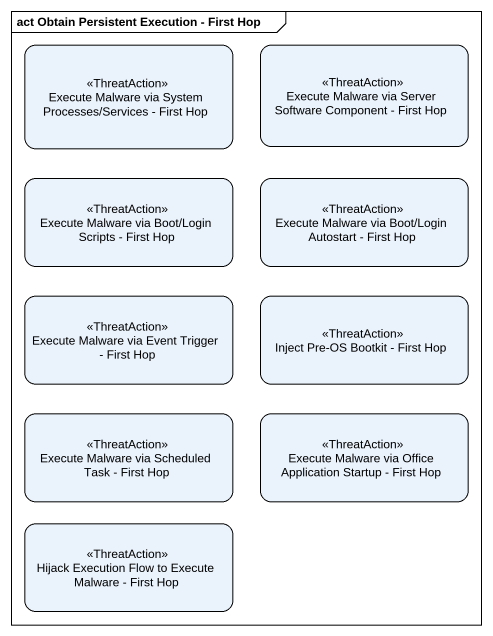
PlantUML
@startuml
mainframe act Obtain Persistent Execution - First Hop
hide empty description
state "Execute Malware via System Processes/Services - First Hop" as Execute_Malware_via_System <<ThreatAction>>
state "Execute Malware via Server Software Component - First Hop" as Execute_Malware_via_Server <<ThreatAction>>
state "Execute Malware via Boot/Login Scripts - First Hop" as Execute_Malware_via_Boot <<ThreatAction>>
state "Execute Malware via Boot/Login Autostart - First Hop" as Execute_Malware_via_Boot_2 <<ThreatAction>>
state "Execute Malware via Event Trigger - First Hop" as Execute_Malware_via_Event <<ThreatAction>>
state "Inject Pre-OS Bootkit - First Hop" as Inject_Pre_OS_Bootkit_First <<ThreatAction>>
state "Execute Malware via Scheduled Task - First Hop" as Execute_Malware_via <<ThreatAction>>
state "Execute Malware via Office Application Startup - First Hop" as Execute_Malware_via_Office <<ThreatAction>>
state "Hijack Execution Flow to Execute Malware - First Hop" as Hijack_Execution_Flow_to <<ThreatAction>>
@enduml
